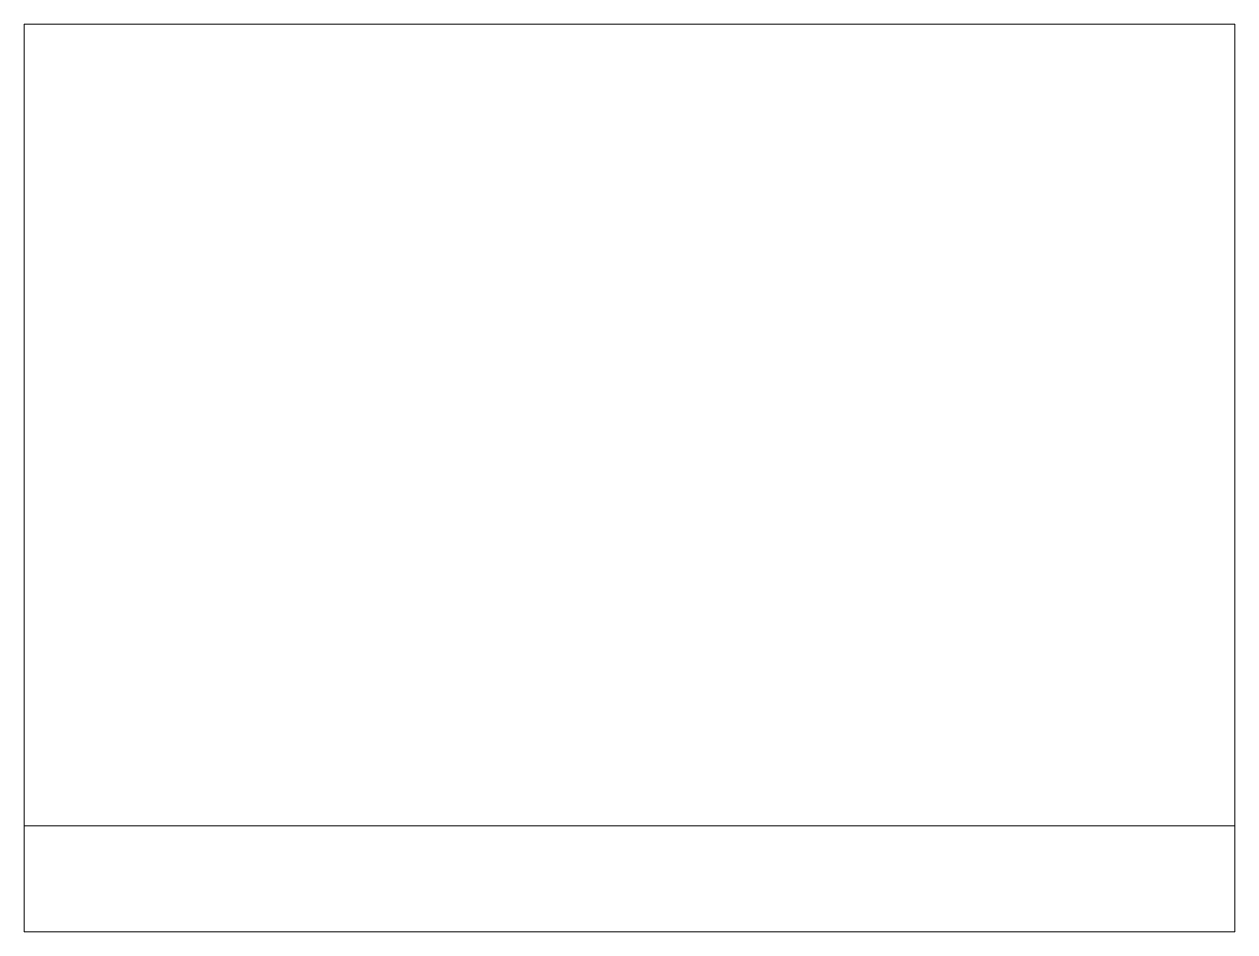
# Model space of a CAD drawing. Header units: millimetres. Extents: x 0 to 800, y -600 to 0.
import ezdxf

# ---------------------------------------------------------------- set-up
doc = ezdxf.new("R2010")
doc.units = ezdxf.units.MM
doc.header["$MEASUREMENT"] = 0

# ---------------------------------------------------------------- blocks, each defined once
blk = doc.blocks.new('HÖGSKÅP_ENKELLUCKA_800x600V_M_G')
at = {"color": 8, "lineweight": 13}
blk.add_line((770, -600, 1200), (770, -600, 1090), dxfattribs=at)
for p in [(800, 0), (800, -530), (0, -600)]:
    blk.add_point(p, dxfattribs=at)
for points in [[(800, 0, 150), (0, 0, 150), (0, 0, 2100), (800, 0, 2100)], [(0, 0, 2100), (0, 0, 150), (0, -600, 150), (0, -600, 2100)], [(800, 0), (0, 0), (0, 0, 150), (800, 0, 150)], [(0, 0, 150), (0, 0), (0, -530), (0, -530, 150)], [(0, -530), (0, 0), (800, 0), (800, -530)], [(0, -600, 150), (0, 0, 150), (800, 0, 150), (800, -600, 150)], [(0, -600, 2100), (800, -600, 2100), (800, 0, 2100), (0, 0, 2100)], [(800, -530), (800, 0), (800, 0, 150), (800, -530, 150)], [(800, -600, 150), (800, 0, 150), (800, 0, 2100), (800, -600, 2100)], [(0, -530), (800, -530), (800, -530, 150), (0, -530, 150)], [(0, -600, 2100), (0, -600, 150), (800, -600, 150), (800, -600, 2100)]]:
    blk.add_3dface(points, dxfattribs=at)

msp = doc.modelspace()

# ---------------------------------------------------------------- block references
msp.add_blockref('HÖGSKÅP_ENKELLUCKA_800x600V_M_G', (0, 0))

doc.saveas('drawing.dxf')
